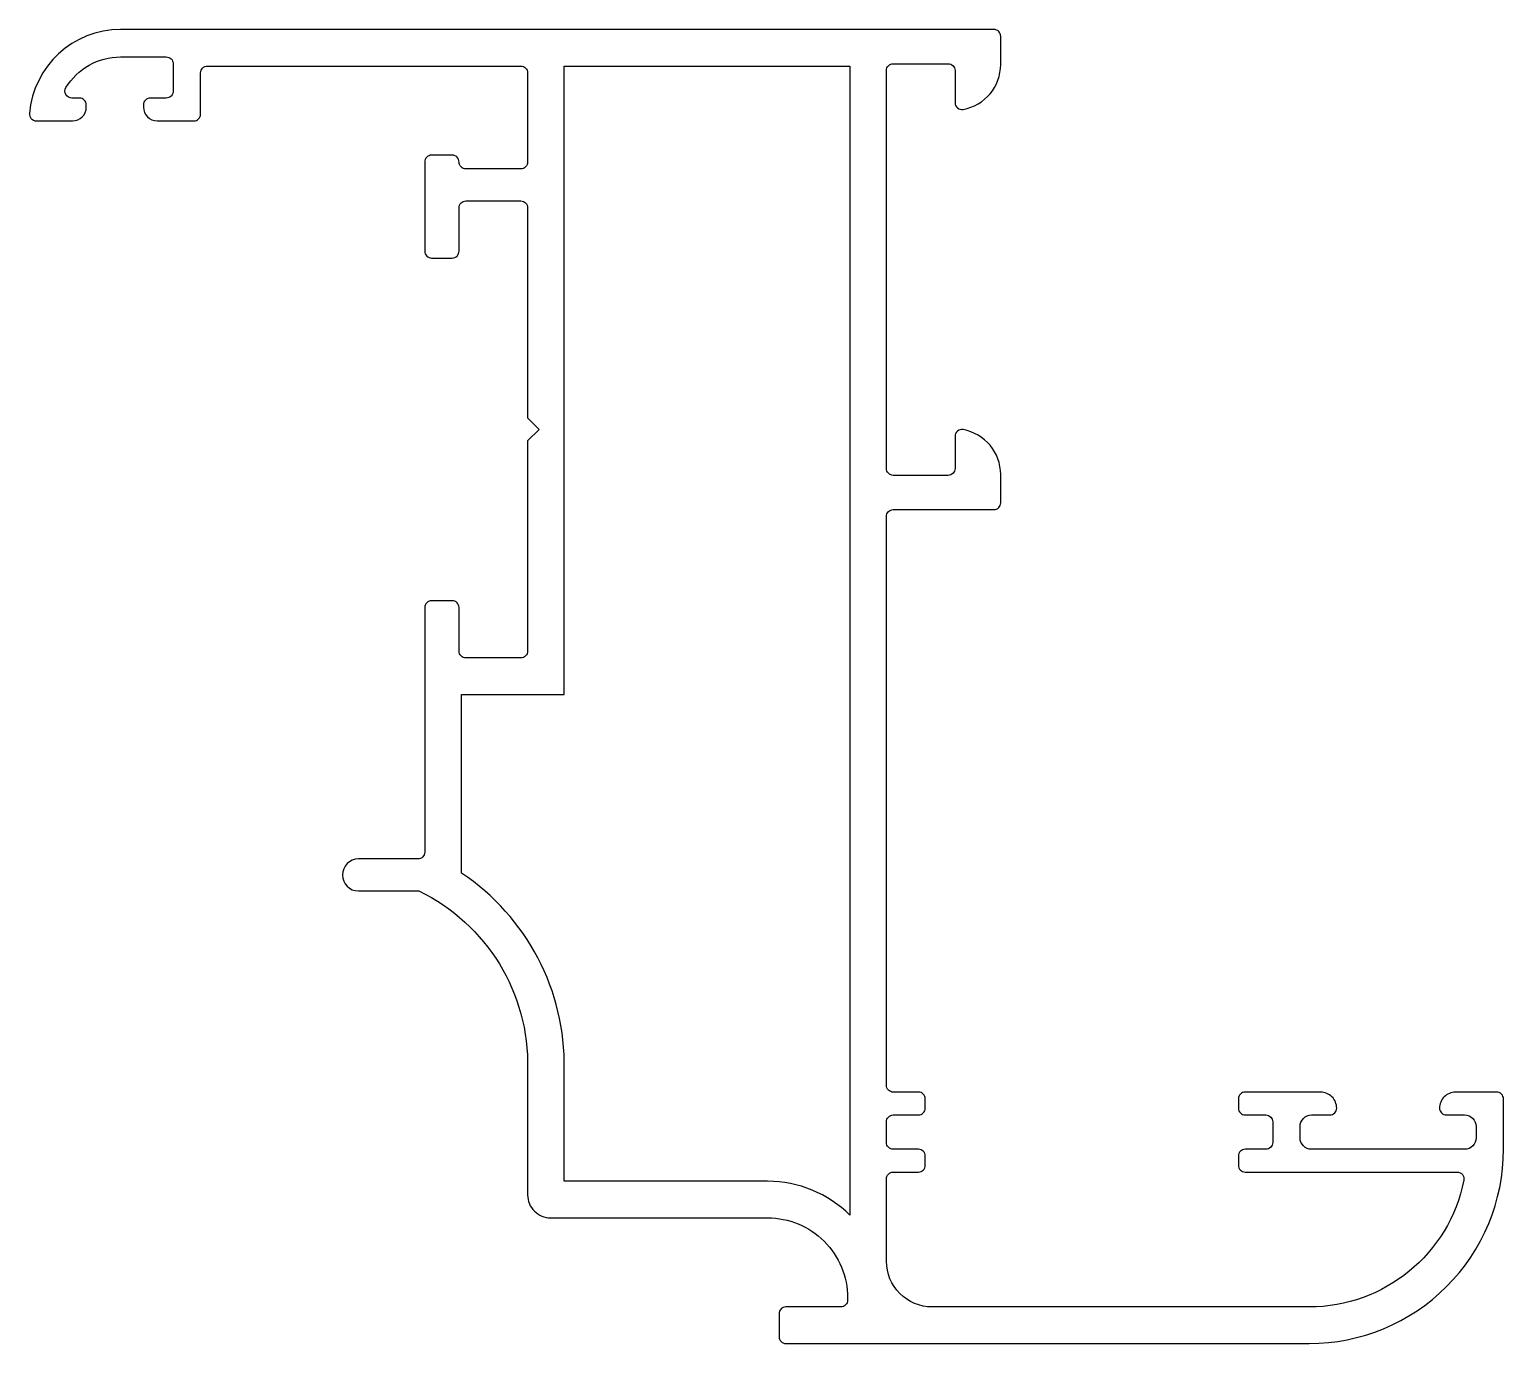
# Model space of a CAD drawing. Extents: x 997.1 to 1061.6, y 529.9 to 587.4.
import ezdxf

# ---------------------------------------------------------------- set-up
doc = ezdxf.new("R2010")
doc.units = 0
doc.layers.get('0').update_dxf_attribs({"linetype": 'CONTINUOUS'})

msp = doc.modelspace()

# ---------------------------------------------------------------- linework, layer by layer
msp.add_lwpolyline([(1034.555, 585.603, -0.414214), (1034.855, 585.903), (1037.255, 585.903, -0.414214), (1037.555, 585.603), (1037.555, 584.2, 0.46718), (1037.908, 583.904, 0.363159), (1039.555, 585.873), (1039.555, 587.103, 0.414214), (1039.255, 587.403), (1001.045, 587.403, 0.390634), (997.059, 583.727, 0.438193), (997.358, 583.403), (998.945, 583.403, 0.414214), (999.545, 584.003), (999.545, 584.103, 0.414214), (999.245, 584.403), (998.91, 584.403, -0.585127), (998.654, 584.859, -0.261728), (1001.045, 586.203), (1003.045, 586.203, -0.414214), (1003.345, 585.903), (1003.345, 584.703, -0.414214), (1003.045, 584.403), (1002.345, 584.403, 0.414214), (1002.045, 584.103), (1002.045, 584.003, 0.414214), (1002.645, 583.403), (1004.245, 583.403, 0.414214), (1004.545, 583.703), (1004.545, 585.503, -0.414214), (1004.845, 585.803), (1018.555, 585.803, -0.414214), (1018.855, 585.503), (1018.855, 581.603, -0.414214), (1018.555, 581.303), (1016.155, 581.303, -0.414214), (1015.855, 581.603), (1015.855, 581.603, 0.414214), (1015.555, 581.903), (1014.655, 581.903, 0.414214), (1014.355, 581.603), (1014.355, 577.703, 0.414214), (1014.655, 577.403), (1015.555, 577.403, 0.414214), (1015.855, 577.703), (1015.855, 579.603, -0.414214), (1016.155, 579.903), (1018.555, 579.903, -0.414214), (1018.855, 579.603), (1018.855, 570.403), (1019.355, 569.903), (1018.855, 569.403), (1018.855, 560.203, -0.414214), (1018.555, 559.903), (1016.155, 559.903, -0.414214), (1015.855, 560.203), (1015.855, 562.103, 0.414214), (1015.555, 562.403), (1014.655, 562.403, 0.414214), (1014.355, 562.103), (1014.355, 551.407, -0.414214), (1014.055, 551.107), (1011.451, 551.107, 1), (1011.451, 549.707), (1014.101, 549.707, -0.29265), (1018.855, 541.923), (1018.855, 536.403, 0.414214), (1019.855, 535.403), (1029.355, 535.403, -0.414214), (1032.855, 531.903), (1032.855, 531.803, -0.414214), (1032.555, 531.503), (1030.155, 531.503, 0.414214), (1029.855, 531.203), (1029.855, 530.203, 0.414214), (1030.155, 529.903), (1053.055, 529.903, 0.414214), (1061.555, 538.403), (1061.555, 540.603, 0.414214), (1061.255, 540.903), (1059.455, 540.903, 0.414214), (1058.755, 540.203), (1058.755, 540.203, 0.414214), (1059.055, 539.903), (1059.855, 539.903, -0.414214), (1060.355, 539.403), (1060.355, 538.903, -0.414214), (1059.855, 538.403), (1053.155, 538.403, -0.414214), (1052.655, 538.903), (1052.655, 539.403, -0.414214), (1053.155, 539.903), (1053.955, 539.903, 0.414214), (1054.255, 540.203), (1054.255, 540.203, 0.414214), (1053.555, 540.903), (1050.255, 540.903, 0.414214), (1049.955, 540.603), (1049.955, 540.203, 0.414214), (1050.255, 539.903), (1051.155, 539.903, -0.414214), (1051.455, 539.603), (1051.455, 538.703, -0.414214), (1051.155, 538.403), (1050.255, 538.403, 0.414214), (1049.955, 538.103), (1049.955, 537.703, 0.414214), (1050.255, 537.403), (1059.526, 537.403, -0.473551), (1059.82, 537.044, -0.357265), (1053.055, 531.503), (1036.555, 531.503, -0.414214), (1034.555, 533.503), (1034.555, 537.103, -0.414214), (1034.855, 537.403), (1035.955, 537.403, 0.414214), (1036.255, 537.703), (1036.255, 538.103, 0.414214), (1035.955, 538.403), (1034.855, 538.403, -0.414214), (1034.555, 538.703), (1034.555, 539.603, -0.414214), (1034.855, 539.903), (1035.955, 539.903, 0.414214), (1036.255, 540.203), (1036.255, 540.603, 0.414214), (1035.955, 540.903), (1034.855, 540.903, -0.414214), (1034.555, 541.203), (1034.555, 566.093, -0.414214), (1034.855, 566.393), (1039.255, 566.393, 0.414214), (1039.555, 566.693), (1039.555, 567.923, 0.363159), (1037.908, 569.892, 0.46718), (1037.555, 569.596), (1037.555, 568.193, -0.414214), (1037.255, 567.893), (1034.855, 567.893, -0.414214), (1034.555, 568.193)], format="xyb", close=True)
msp.add_lwpolyline([(1020.455, 585.803), (1032.955, 585.803), (1032.955, 535.515, 0.198438), (1029.356, 537.003), (1020.455, 537.003), (1020.455, 541.907, 0.256633), (1015.955, 550.486), (1015.955, 558.303), (1020.455, 558.303), (1020.455, 585.803)], format="xyb")

doc.saveas('drawing.dxf')
